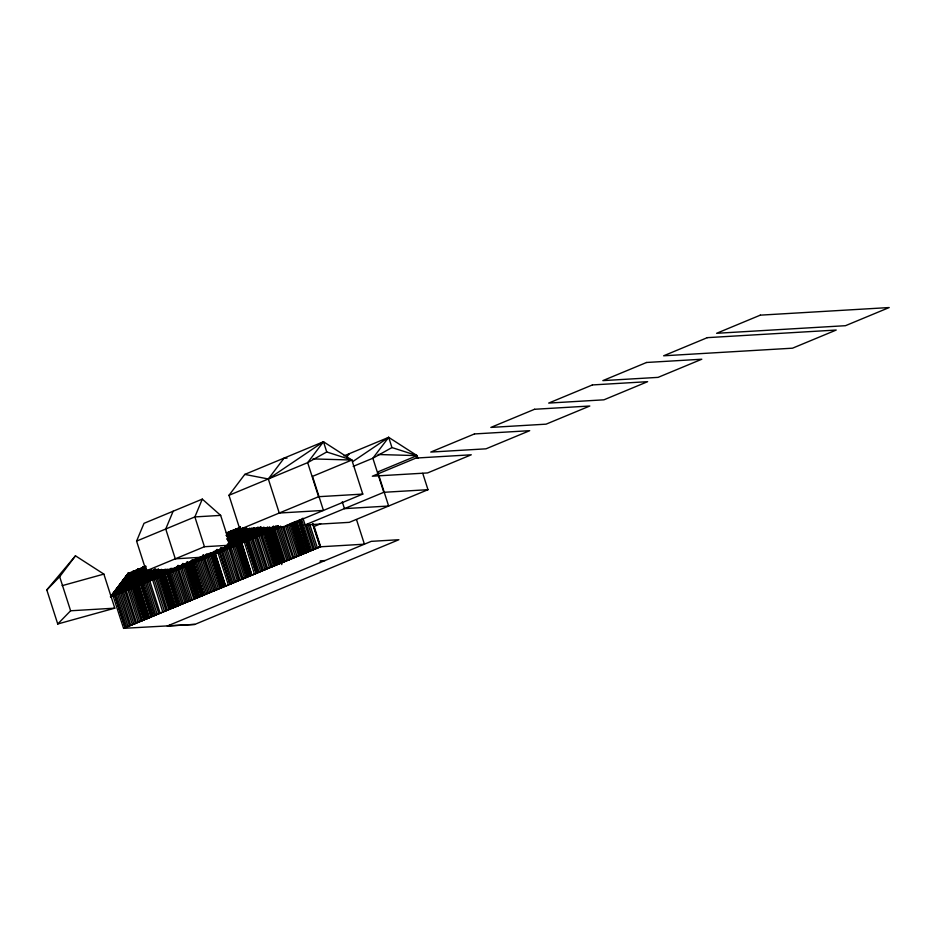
<?xml version="1.0" encoding="UTF-8"?>
<svg xmlns="http://www.w3.org/2000/svg" width="936" height="936" viewBox="0 0 936 936"><rect width="100%" height="100%" fill="white"/><g stroke="black" fill="none" stroke-linecap="round" stroke-linejoin="round"><path stroke-width="1.4" d="M128.08 573.897L128.209 573.183L112.577 594.395L276.506 526.348M142.67 567.86L145.724 566.233L127.939 589.832L125.611 590.394M230.373 531.765L230.502 531.051L235.474 529.39M136.586 541.102L144.015 523.318L202.293 499.122L220.65 515.385L230.221 545.197L171.943 569.392L146.156 570.913L136.586 541.102L194.875 516.918L220.65 515.385M173.148 511.22L165.731 529.004L175.301 558.815L201.076 557.294M202.293 499.122L194.875 516.918L204.446 546.718L230.221 545.197M110.413 596.677L128.7 572.797M128.794 572.809L110.553 597.016L128.805 572.82L111.021 596.431M111.279 596.747L129.168 573.16L133.181 571.522M111.372 596.759L113.338 595.869L131.122 572.259M115.432 595.015L133.567 570.796M115.28 594.664L133.216 571.416M116.239 594.758L118.205 593.869L135.989 570.258L138.037 569.509M120.299 593.014L137.966 568.971L138.785 569.123M125.88 590.745L143.758 567.122L138.891 569.158L120.744 592.418M138.891 569.158L121.083 592.769L125.12 591.119L143.383 566.771L125.167 591.014M123.072 591.868L140.856 568.257M143.372 566.76L125.05 590.569M145.724 566.233L127.928 589.832L129.975 589.083L145.267 568.795M145.969 567.228L130.022 588.978M129.975 589.072L145.712 568.14M130.467 588.393L145.969 568.456M130.748 588.721L146.074 568.491M130.829 588.721L132.795 587.831L146.344 569.848M132.795 587.831L134.843 587.083L146.636 570.808M134.749 586.638L146.601 570.901M134.843 587.083L147.595 570.118M135.334 586.392L147.502 570.995L135.661 586.743L139.71 585.082L150.754 570.375M137.662 585.831L149.514 570.094M150.649 569.93L139.604 584.637L150.286 570.843M151.562 570.094L140.189 584.38M140.552 584.707L142.506 583.818L152.673 570.316M154.651 569.041L144.6 582.964M154.358 569.989L144.495 582.52M154.768 569.474L144.565 583.069L142.506 583.807M145.291 582.672L155.458 569.193M145.057 582.379L155.575 569.217M145.419 582.707L147.373 581.818L156.698 569.439M149.315 580.577L157.821 569.287L149.468 580.963M158.383 569.111L149.421 581.069L147.373 581.806M159.869 569.696L152.24 579.817L150.286 580.706L154.288 579.068L161.636 569.357M161.437 569.696L154.428 578.998L160.992 569.533L154.768 578.343M155.048 578.694L161.893 569.685M154.779 578.366L162.01 569.708M155.224 578.705L157.189 577.816L163.121 569.942M164.256 569.778L159.284 576.962M165.216 569.088L159.237 577.067L157.189 577.804M159.998 576.693L165.122 569.965L160.056 576.716L159.167 576.517M160.091 576.705L162.057 575.815L167.134 569.065M167.427 570.024L164.151 574.961M164.034 574.517L167.918 569.825M167.977 569.848L164.104 575.055L162.057 575.804M164.865 574.692L169.194 569.076M164.958 574.704L166.924 573.815L171.159 568.187M169.006 572.961L171.44 569.123M168.995 572.937L171.99 568.948L168.971 573.054L166.924 573.803M174.318 568.398L171.791 571.779L169.814 572.668L173.207 568.175L169.451 572.341M176.307 567.122L173.874 570.925L171.791 571.779L173.827 571.019L178.109 565.309M176.272 567.193L174.225 570.305M177.957 566.14L174.318 570.34M178.074 566.175L174.623 570.679L178.694 569.029L182.953 563.378M176.647 569.778L179.185 566.397M180.32 566.233L178.741 568.924M178.624 568.491L181.631 564.923M179.185 568.339L182.918 564.174L179.548 568.678L181.514 567.778L184.053 564.396M187.738 563.098L185.176 564.232L183.608 566.923M183.479 566.467L187.399 561.799L183.561 567.029L181.514 567.766M184.322 566.654L187.785 562.162M184.404 566.654L186.358 565.765L188.908 562.384M188.452 564.911L190.886 561.097M186.358 565.754L188.417 565.016L192.278 559.798M188.417 565.016L191.845 560.453M188.908 564.314L192.547 560.126L189.177 564.654L191.225 563.764L194.618 559.26M193.319 562.91L196.595 557.973M193.179 562.559L196.572 558.067M197.145 557.798L193.272 563.004L191.225 563.753M197.461 558.16L193.775 562.314M197.519 558.149L194.103 562.665L198.139 561.003L201.252 556.932M196.092 561.764L199.485 557.259M200.702 557.107L198.186 560.91M201.1 556.897L198.28 560.921L199.976 558.687M203.217 555.013L198.9 560.641L198.069 560.465M203.323 555.036L199.029 560.676L203.1 559.014L206.119 554.931M201.053 559.775L204.434 555.27M203.147 558.921L206.388 554.018M203.592 558.324L207.312 554.17M203.931 558.675L207.347 554.159M203.954 558.663L205.92 557.774L209.301 553.27M207.874 556.569L210.436 553.106M207.897 556.475L210.928 552.907M210.986 552.93L207.968 557.014L205.92 557.762M211.361 553.281L208.459 556.323M208.822 556.663L210.787 555.773L214.168 551.269M226.032 535.532L228.571 532.151L230.619 531.414M215.292 551.07L212.87 554.908M227.12 535.462L231.005 530.665M216.696 549.783L212.718 554.545M231.098 530.677L227.109 536.62M217.105 549.362L212.835 555.013L210.787 555.762M216.953 550.099L213.572 554.627L217.07 550.134M227.144 536.667L231.461 531.028L230.502 530.934M213.677 554.627L215.643 553.738L218.182 550.356M226.652 539.124L233.427 530.127M221.563 547.782L217.69 552.989L215.643 553.726M227.495 539.932L236.223 528.992M218.451 552.614L221.879 548.133L218.486 552.638L220.51 551.737L222.206 549.479M227.764 540.259L236.27 529.027L240.341 527.389M227.799 540.271L236.328 529.027M228.138 541.616L238.294 528.126M220.51 551.725L222.557 550.988L225.869 545.945M229.226 541.546L240.271 526.839M228.875 542.4L239.909 527.775M222.557 550.988L226.43 545.77L222.487 550.438M228.489 543.114L240.388 527.284M223.049 550.298L240.353 528.15L223.411 550.637L225.377 549.736L241.465 528.372M242.588 528.196L227.46 548.882M227.331 548.426L243.138 528.021M243.149 528.044L227.425 548.987L225.377 549.725M243.512 528.384L227.904 548.274M228.255 548.613L230.221 547.724L244.624 528.606M232.163 546.46L245.735 528.454L232.315 546.87M232.268 546.963L246.706 527.822L232.292 546.952L230.221 547.712M232.76 546.273L246.566 528.594M233.041 546.612L246.683 528.629M233.122 546.612L235.088 545.723L247.794 528.852M237.182 544.869L248.929 528.688M249.889 528.009L237.136 544.963L235.088 545.711M237.627 544.272L239.955 543.722L251.807 527.974M253.551 527.799L242.003 542.962L239.955 543.711M253.176 528.278L242.05 542.857M242.763 542.599L253.867 527.962M241.933 542.424L242.857 542.576L253.984 527.998M242.974 542.611L244.928 541.722L255.095 528.232M256.23 528.068L247.022 540.868M256.78 527.892L246.987 540.973L244.928 541.71M247.818 540.622L257.997 527.12L247.478 540.271M247.829 540.61L249.795 539.721L259.12 527.342M260.243 527.19L251.889 538.867L249.795 539.709M260.746 526.991L251.772 538.422M251.842 538.972L260.793 527.015M261.167 527.366L252.334 538.27M252.697 538.61L254.662 537.72L262.291 527.588M256.756 536.866L263.414 527.401M256.745 536.843L263.964 527.237L256.71 536.96L254.662 537.709M257.447 536.55L264.221 527.553L257.201 536.246M257.564 536.574L259.518 535.684L265.45 527.81M267.544 526.968L261.577 534.936L259.518 535.673M262.068 534.245L264.385 533.684L269.474 526.933M269.755 527.892L266.479 532.83M266.924 532.245L270.679 528.079L267.298 532.584L269.252 531.683L273.488 526.055M269.252 531.671L271.3 530.934L273.757 527.003M271.218 530.373L273.464 527.951M271.3 530.934C270.445 528.033 279.337 525.248 274.33 527.144L285.281 561.272M275.523 526.067L271.779 530.221M276.646 526.289L274.108 529.671L272.142 530.56M276.05 528.419L277.758 526.137M276.19 528.817L277.781 526.126M278.331 525.95L276.155 528.922L274.108 529.671L276.143 528.91L277.887 526.629M276.646 528.22L278.589 526.278M276.916 528.559L278.706 526.313M46.8 589.914L59.67 576.705L75.477 555.82L103.861 574.096L114.8 608.166L57.739 623.984L46.8 589.914L75.477 555.82M158.067 569.93L151.924 578.062L150.041 578.799M228.981 495.308L244.776 474.412L323.47 441.745L351.842 460.032L362.782 494.091L284.099 526.757L239.909 529.366L228.981 495.308L307.663 462.641L326.746 451.971L351.842 460.032L312.507 476.365L323.446 510.424L279.256 513.033L268.316 478.975L284.123 458.078L287.001 458.16M230.42 545.454L243.781 527.986M326.746 451.971L323.47 441.745L307.663 462.641L318.591 496.7L362.782 494.091M346.694 457.154L349.327 453.679M417.924 458.347L417.058 455.621L388.674 437.346L372.867 458.23L353.188 466.397M112.835 594.161L114.952 593.307M114.227 593.681L125.213 627.728L114.204 593.623L115.772 593.003M115.198 593.272L117.234 592.394M115.736 593.026L116.555 592.675M116.544 592.699L120.686 590.909M118.006 592.102L121.317 590.745M121.025 590.862L124.032 589.61M124.441 589.399L128.875 587.574L128.197 587.866M124.781 589.189L126.84 588.428M137.358 622.592L138.2 622.358L127.39 588.112M130.221 586.977L132.327 586.076M132.315 586.111L133.684 585.503M134.316 585.351L133.684 585.515L139.066 583.339M136.094 584.509L146.999 618.673L136.048 584.555L137.03 584.193M137.042 584.216L138.399 583.608M146.695 580.098L138.388 583.631M141.043 582.485L142.132 581.981M152.896 616.204L142.295 583.502L152.825 616.227L154.358 615.619L143.348 581.525L144.062 581.221M146.25 580.379L157.201 614.414L157.985 614.086M146.706 580.109L149.233 579.045M149.222 579.115L154.159 577.021M154.978 576.763L157.505 575.71M155.516 576.459L158.617 575.184M164.362 572.785L158.512 575.23M176.167 606.575L174.611 607.218L163.449 573.265M165.145 572.458L167.158 571.603M164.256 572.832L165.801 572.188M165.789 572.212L168.152 571.288L179.104 605.323M168.152 571.194L179.069 605.276M169.615 570.679L167.076 571.65M170.516 570.316L171.873 569.72M180.508 604.656L182.017 604.118L170.914 570.164M172.493 569.38L168.714 570.972M173.183 569.135L172.458 569.509L183.397 603.533L182.789 603.814M173.324 569.135L175.441 568.269M175.371 568.292L176.003 567.953M180.168 566.198L175.371 568.199L186.393 602.304M176.916 567.637L187.75 601.754M178.799 566.795L179.817 566.42M180.18 566.21L181.256 565.754M182.157 565.484L184.193 564.607L195.121 598.677L194.185 599.028M184.053 564.7L185.808 563.846M185.527 563.999L196.572 598.092M123.716 628.313L194.887 624.394L398.876 539.721L371.264 541.347L167.263 626.032L194.887 624.394M125.108 627.775L127.413 626.781M126.629 627.097L116.134 594.372M127.144 626.839L128.361 626.313M195.565 559.927L189.903 562.197M129.496 625.88L131.134 625.166M192.91 560.921L203.709 595.156L192.816 560.992L193.81 560.629M206.903 593.705L208.201 593.178L197.192 559.166L195.753 559.833L206.774 593.833L203.767 595.015M133.895 624.019L122.92 590.078M196.934 559.365L197.847 558.886M124.839 590.745L135.439 623.446L134.503 623.797M204.387 556.265L200.129 557.926L211.15 592.02L209.664 592.675L198.643 558.57L199.204 558.301M197.742 558.932L198.643 558.57M135.966 623.2L137.171 622.662M200.164 557.914L198.397 558.757M138.271 622.264L139.148 621.925M201.649 557.283L212.601 591.423L211.091 591.962M138.867 621.995L142.377 620.626M201.205 557.575L204.574 556.136M141.231 620.989L130.256 586.966L131.122 586.638M215.502 590.218L204.294 556.3L205.569 555.773M142.354 620.615L144.179 619.749L133.649 587.129M219.129 588.697L216.871 589.668L205.92 555.551L208.927 554.358M144.085 619.889L132.783 585.995M207.02 555.165L211.864 553.129L222.745 587.176L224.956 586.287M135.065 586.509L145.56 619.246L135.112 586.521M208.857 554.393L219.878 588.405L218.86 588.767M147.982 618.275L149.982 617.409M137.639 583.853L148.672 617.877M149.795 617.526L150.79 617.093M213.303 552.451L224.242 586.603L213.279 552.532L214.777 551.901M151.421 616.754L150.766 617.105M214.204 552.181L217.842 550.555M214.707 551.936L225.564 586.065L214.66 551.924L215.561 551.585M216.216 551.245L215.549 551.608M217.012 551L219.679 549.818M218.31 550.403L219.293 549.947M220.498 549.561L221.13 549.221M159.015 613.595L157.716 614.156M233.977 582.59L232.853 582.952L221.937 548.905L222.487 548.636M159.003 613.583L161.413 612.729M160.161 613.22L149.62 580.46M161.53 612.565L163.016 612.05M227.787 546.448L219.398 549.912M162.969 611.968L164.514 611.407M227.6 546.636L233.146 543.968M166.468 610.506L165.064 611.114M229.051 546.027L229.683 545.641M156.534 576.085L167.345 610.167L169.814 609.207M230.759 545.302L232.678 544.413M243.606 578.495L244.624 578.05L233.696 544.073L230.584 545.395M159.471 574.786L170.235 609.032L172.633 608.026M159.331 574.891L170.34 608.903L169.802 609.219M233.602 544.12L235.685 543.173M235.147 543.453L246.051 577.57L247.385 577.032M173.406 607.616L172.353 608.096M234.211 543.804L237.147 542.564M173.195 607.71L174.716 607.183M236.866 542.658L242.974 540.154M176.132 606.47L177.653 605.861L166.643 571.861L177.547 605.99M176.097 606.598L164.982 572.621M239.054 541.874L240.494 541.265M241.137 540.879L240.505 541.265M241.5 540.786L245.677 539.007M181.994 604.071L182.812 603.79M244.319 539.592L249.713 537.404L260.629 571.475L259.693 571.837M183.421 603.451L188.557 601.392M246.8 538.61L257.716 572.692L246.776 538.563M249.023 537.709L251.328 536.656M251.141 536.749L262.092 570.878L261.156 571.229M188.288 601.462L190.289 600.725M252.533 536.269L253.165 535.918M254.522 535.345L250.485 537.1M192.172 599.836L190.289 600.713M255.423 534.982L266.456 569.065L264.888 569.673M195.179 598.572L199.415 596.934M185.609 564.01L196.7 597.94M259.611 533.345L261.331 532.607L259.319 533.45M271.498 566.97L272.247 566.689L261.238 532.584L264.244 531.402M189.634 562.384L188.51 562.735L199.216 597.016M273.71 566.081L262.688 531.976L263.344 531.695M203.299 595.308L200.854 596.314L190.336 563.554M266.257 530.478L276.646 564.829L275.079 565.449L264.151 531.379L267.52 529.94M264.783 531.11L265.695 530.7L276.553 564.899M204.235 594.828L203.287 595.319M267.041 530.256L278.109 564.232L267.064 530.162L269.603 529.179L268.585 529.495M268.62 529.589L279.443 563.624L278.472 564.01M271.534 528.349L269.521 529.214M270.059 528.98L271.241 528.512M274.529 527.015L271.335 528.477M212.577 591.365L213.502 591.072M203.065 556.768L214.063 590.815M213.49 591.084L216.31 589.891M218.416 589.001L207.359 555.025M222.043 587.492L219.995 588.276M224.687 586.345L226.921 585.526M226.886 585.526L228.583 584.824M228.349 584.93L229.987 584.251M219.059 550.122L229.964 584.228L231.18 583.76M231.988 583.315L231.286 583.725M231.52 583.561L220.615 549.409L219.656 549.853M236.164 581.572L234.199 582.508M235.802 581.818L224.979 547.595M238.154 580.823L236.258 581.525M240.259 579.957L238.75 580.484M240.388 579.805L243.875 578.436M247.338 577.044L249.795 575.991M236.855 542.658L247.654 576.787M237.943 542.248L248.988 576.319L238.317 542.049M250.38 575.734L251.164 575.406M254.709 573.967L253.001 574.692M257.622 572.75L259.974 571.767M260.512 571.475L261.436 571.159M261.975 570.866L265.063 569.568M264.982 569.615L253.96 535.603L255.434 535.076M268.106 568.304L269.638 567.672M259.412 533.403L258.348 533.848L269.486 567.731M271.627 566.923L269.732 567.625M265.052 531.04L264.268 531.285L275.196 565.438L272.177 566.619M279.536 563.577L268.562 529.577M279.361 563.741L281.713 562.723M283.245 562.115L284.638 561.506M286.72 560.605L288.3 559.927L277.255 525.938M289.715 559.342L279.583 528.056M280.601 526.09L291.084 558.792L292.009 558.464M293.179 557.938L295.226 557.177M286.849 525.038L297.016 556.37L299.906 555.212L289.762 523.832M295.203 557.166L296.923 556.347M299.906 555.118L301.252 554.674M301.193 554.685L291.307 523.224M292.675 522.616L302.808 553.936L303.966 553.55L294.22 522.019M303.135 553.773L292.769 522.627M305.113 553.024L304.106 553.468M305.569 552.872L310.132 550.859M310.027 551L311.126 550.567M311.442 550.426L313.314 549.537M311.583 550.333L301.415 519M313.127 549.607L302.925 518.146M315.713 548.671L313.303 549.537M316.66 548.215L315.853 548.578L307.967 523.996M317.128 548.063L318.919 547.209M57.739 623.984L70.609 610.775L114.8 608.166M323.47 441.745L268.316 478.975L244.776 474.412M352.708 461.623L388.674 437.346L391.95 447.56L417.058 455.621L377.711 471.955L388.651 506.025L344.46 508.634L342.272 501.813M112.718 594.313L114.403 593.494M117.094 592.5L118.018 592.067M123.061 589.902L124.523 589.294M134.608 585.117L136.176 584.462M137.487 584.029L148.426 618.017M139.838 583.034L138.785 583.502M152.159 577.898L153.598 577.325M164.338 572.809L165.286 572.376M173.335 569.111L172.552 569.439M173.534 569.065L174.248 568.643M192.091 599.894L181.198 565.812L182.438 565.367M182.45 565.367L183.608 564.864M186.966 563.495L185.913 563.811M191.494 561.495L190.371 561.974M204.446 556.241L205.113 555.867M214.285 552.135L212.215 552.907M219.001 550.192L230.057 584.169M222.066 548.8L221.118 549.245M226.442 546.987L237.475 581.022M237.861 580.893L238.809 580.472L228.22 546.25M229.203 545.957L240.061 580.063M236.141 543.079L247.502 576.962M239.429 541.605L250.45 575.71L239.405 541.651M252.615 574.798L251.784 575.113L241.055 540.914L251.901 575.102L250.895 575.476M252.334 536.363L263.425 570.281M254.101 535.509L253.141 535.942M254.522 535.357L256.511 534.608M258.781 533.567L255.341 535.111M271.019 567.099L259.916 533.099M268.655 529.46L267.696 529.905M272.317 528.021L271.405 528.442L282.344 562.431L281.455 562.793M133.965 624.101L133.052 624.406M135.31 623.54L136.246 623.13M139.721 621.715L129.238 588.931M132.151 587.714L142.518 620.556M144.612 619.585L146.94 618.731M146.952 618.708L147.982 618.263M152.767 616.286L151.328 616.812L140.4 582.742L141.055 582.449M154.335 615.642L156.523 614.695M155.68 615.081L145.244 582.286M158.851 613.653L147.724 579.712L148.871 579.302M154.136 577.044L155.095 576.599L166.058 610.67M167.369 610.132L166.526 610.506M168.925 609.476L158.348 576.845M173.265 607.78L162.724 575.032L173.289 607.733M180.414 604.832L178.086 605.697M189.002 562.536L199.356 596.946L199.953 596.606M200.011 596.606L200.924 596.302M209.57 592.64L207.956 593.389M221.189 587.913L210.846 553.468M232.034 583.315L232.853 582.964M234.409 582.403L223.505 548.285L222.405 548.683M278.472 563.999L277.641 564.455M283.924 561.811L272.961 527.752L283.982 561.717M291.225 523.224L301.345 554.545L302.293 554.206M305.885 552.614L295.636 521.422L305.733 552.79M308.564 551.515L298.537 520.229L308.47 551.667M391.95 447.56L372.867 458.23L383.807 492.301L427.986 489.692L422.744 473.335M269.626 529.179L272.493 527.647M120.089 591.142L130.794 625.423M155.154 576.576L154.3 577.021M157.517 575.71L163.238 573.312M175.909 568L178.905 566.748M179.618 566.549L180.894 566.011M184.275 564.49L185.164 564.232M213.396 552.392L212.542 552.837M246.624 538.738L247.233 538.364M261.156 532.701L262.688 531.976M270.165 528.828L281.069 562.922M271.615 528.232L282.59 562.29M273.078 527.623L273.967 527.366M125.307 627.588L123.587 628.407L113.045 595.741M144.121 619.761L144.881 619.527M151.246 616.929L140.435 582.73M177.454 606.048L178.355 605.627M184.989 602.807L174.365 570.199M189.212 601.169L178.086 567.181M190.605 600.608L179.735 566.42M217.082 589.481L216.286 589.914M222.85 587.094L221.774 587.562M241.769 579.244L230.502 545.431M244.425 578.249L245.934 577.641M250.567 575.582L249.772 576.014M244.319 539.581L243.676 539.955L254.452 574.084L255.809 573.522M256.979 572.996L257.915 572.528M266.269 569.182L267.673 568.608L256.698 534.55L257.33 534.163M276.448 564.958L277.36 564.525M286.896 560.5L275.874 526.547M287.925 560.184L289.294 559.623M289.294 559.623L291.131 558.862M293.459 557.856L291.728 558.535M302.281 554.229L302.913 553.855M307.265 552.053L296.876 520.966M314.297 549.245L306.505 524.605M317.409 547.911L309.863 524.757M317.468 547.817L316.391 548.285M135.989 570.27L134.035 571.159L116.146 594.746L133.672 570.82L115.385 595.12L113.338 595.858M228.571 532.163L226.243 532.724M277.009 528.559L281.022 526.921M121.329 590.745L122.382 590.253M152.041 577.992L162.817 612.132M186.989 563.402L197.964 597.496L187.258 563.238M123.915 628.161L320.229 546.799L364.42 544.19L356.534 519.667M129.343 626.02L128.337 626.313M132.994 624.406L130.958 625.271M134 623.961L134.784 623.727M133.708 624.207L134.363 623.832M192.477 599.695L194.466 598.958M255.797 573.522L257.166 572.949M286.498 560.793L284.368 561.577M292.863 558.031L282.496 526.851M298.607 555.645L288.311 524.429M319.422 547.034L318.591 547.466M344.085 455.855L388.674 437.346M239.909 529.366L318.591 496.7M146.156 570.913L204.446 546.718M383.807 492.301L305.113 524.956L349.303 522.346L427.986 489.692M320.697 523.739L314.133 526.453L320.697 546.893M280.882 563.168L320.229 546.799L312.788 523.634M235.872 528.664L227.74 539.031L235.521 529.285M129.051 573.125L128.209 573.066M143.395 566.795L142.798 567.04M230.654 531.285L231.344 530.993M115.315 594.582L116.134 594.723M120.182 592.57L138.434 568.784L120.253 593.12L118.205 593.857M134.772 586.544L135.591 586.685M261.963 534.21L266.584 527.647L261.612 534.83M266.362 532.397L270.235 527.705L266.432 532.935L264.385 533.672M266.982 530.279L266.163 530.525M243.524 540.025L242.88 540.189M252.357 536.363L251.328 536.656M238.247 542.096L237.592 542.47M319.305 547.069L320.077 546.858L312.612 523.692M293.752 557.774L283.772 526.406M222.429 587.375L212.203 552.895M193.857 599.122L182.731 565.204M202.036 595.846L191.634 563.109M149.643 617.596L139.242 584.86M136.539 623.037L126.138 590.3M249.877 537.252L250.579 537.053M180.812 566.046L182.146 565.461M148.777 579.337L150.041 578.776M143.957 581.268L145.337 580.671M253.024 574.692L252.346 574.868M172.201 608.119L160.793 574.283M230.221 545.524L229.776 545.63M216.672 551.07L216.239 551.304M196.923 559.354L196.291 559.529M187.364 563.215L188.569 562.782L187.621 563.144M153.878 577.114L154.51 576.95M132.853 585.948L132.233 586.123M129.659 587.235C126.992 588.171 131.648 586.498 129.648 587.27M165.555 610.997L164.455 611.337L153.972 578.659M126.243 627.307L125.611 627.471M62.115 585.679L103.861 574.096M257.33 534.187L257.95 534.011M234.234 543.781L232.678 544.424M225.74 547.373L227.296 546.729M223.856 548.075L225.833 547.326M206.388 555.329L207.008 555.165M201.193 557.575L199.204 558.324M193.705 560.676L195.261 560.02M192.254 561.272L192.816 560.992M174.365 568.62L174.974 568.456M126.734 588.475L128.291 587.82M249.128 537.662L248.157 538.083L259.061 572.095M210.846 553.492L212.647 552.79M192.348 561.226L191.365 561.588M170.504 570.293L169.545 570.714L180.554 604.715M145.326 580.683L147.806 579.712M263.332 531.718L264.151 531.379M209.465 554.077L210.378 553.667L221.329 587.796M304.832 553.094L305.768 552.743M324.967 560.57L320.264 560.84L320.264 562.513M378.144 454.51L417.058 455.621M312.94 458.909L351.842 460.032M295.448 556.99L285.398 525.646M245.22 539.23L256.195 573.323L245.337 539.218M232.233 544.658L243.044 578.74M280.894 563.027L269.942 529.062M194.395 560.371L205.312 594.442M171.803 608.33L161.308 575.652M132.409 624.663L121.961 591.95M128.045 626.476L117.585 593.763M169.603 625.061L170.036 625.868M294.138 522.019L304.258 553.34M280.917 561.869L281.794 564.583M217.398 550.871L228.372 584.93M191.704 563.086L202.199 595.787M164.186 574.447L174.669 607.16M118.603 591.798L129.542 625.892M59.67 576.705L70.609 610.775M158.64 569.427L150.181 580.694L158.746 569.462M221.013 547.946L217.725 552.884L220.978 548.04M249.818 528.875L237.896 544.6L249.853 528.875M267.45 527.834L262.326 534.561L267.509 527.834M310.12 550.953L299.953 519.597L310.12 550.941M416.04 458.055L372.329 476.202L427.565 472.937L471.276 454.791L416.04 458.055M592.394 384.942L548.671 403.088L603.919 399.824L647.63 381.677L592.394 384.942M646.554 362.478L602.842 380.624L658.078 377.372L701.801 359.225L646.554 362.478M760.313 315.151L716.602 333.298L845.489 325.693L889.2 307.546L760.313 315.151M474.47 433.941L430.759 452.076L485.995 448.824L529.706 430.677L474.47 433.941M534.561 409.278L490.85 427.424L546.086 424.16L589.809 406.013L534.561 409.278M707.335 337.65L663.624 355.797L792.511 348.192L836.222 330.045L707.335 337.65M129.156 573.171L128.384 573.487L129.156 573.171"/></g></svg>
